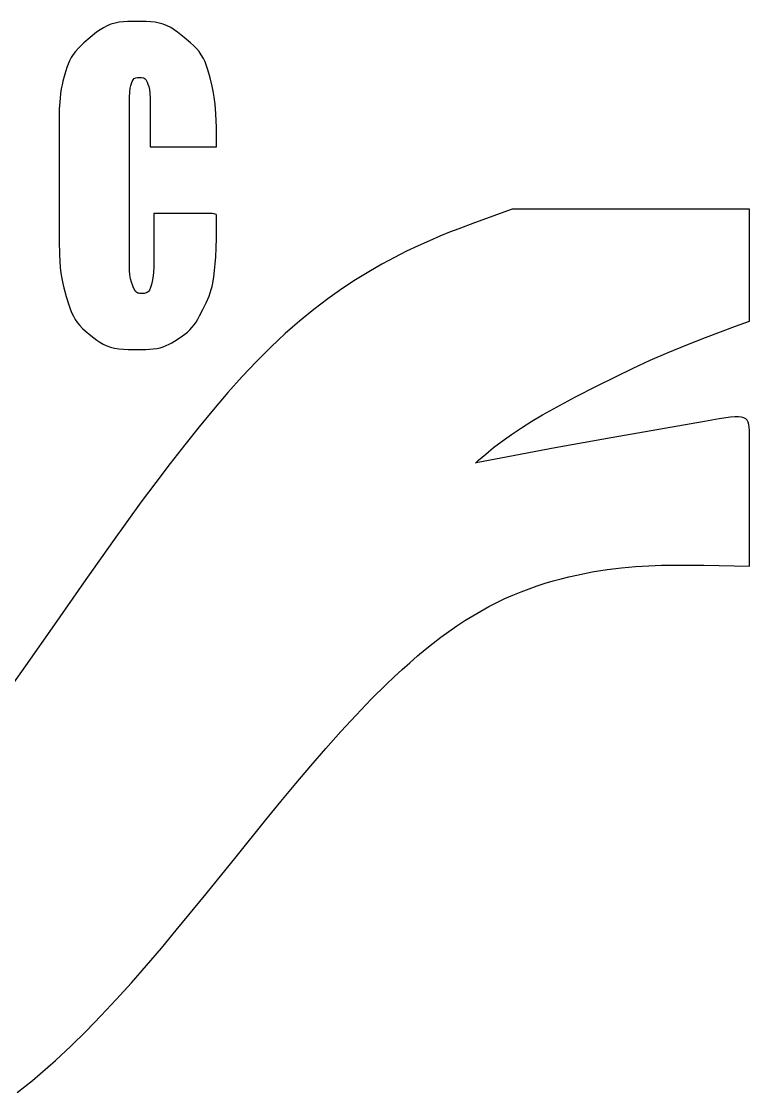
# Model space of a CAD drawing. Header units: metres. Extents: x -434 to 434, y -173 to 173.
# Drawn here: x 230.2 to 433.8, y -146.7 to 152.7 of the extents above; entities that cross this region are included whole.
import ezdxf

# ---------------------------------------------------------------- set-up
doc = ezdxf.new("R2010")
doc.units = ezdxf.units.M

msp = doc.modelspace()

# ---------------------------------------------------------------- linework, layer by layer
for p, q in [((262.569, 152.744), (260.011, 152.713)), ((265.122, 152.713), (262.569, 152.744)), ((252.19, 150.387), (251.251, 149.71)), ((253.166, 150.993), (252.19, 150.387)), ((254.188, 151.509), (253.166, 150.993)), ((255.258, 151.931), (254.188, 151.509)), ((256.378, 152.259), (255.258, 151.931)), ((257.546, 152.494), (256.378, 152.259)), ((258.76, 152.638), (257.546, 152.494)), ((260.011, 152.713), (258.76, 152.638)), ((266.367, 152.639), (265.122, 152.713)), ((267.577, 152.496), (266.367, 152.639)), ((268.742, 152.263), (267.577, 152.496)), ((269.86, 151.937), (268.742, 152.263)), ((270.932, 151.518), (269.86, 151.937)), ((271.957, 151.006), (270.932, 151.518)), ((272.937, 150.404), (271.957, 151.006)), ((273.883, 149.733), (272.937, 150.404)), ((275.715, 148.274), (273.883, 149.733)), ((249.434, 148.241), (247.66, 146.731)), ((251.251, 149.71), (249.434, 148.241)), ((277.507, 146.768), (275.715, 148.274)), ((278.355, 145.984), (277.507, 146.768)), ((245.336, 144.355), (244.709, 143.515)), ((246.041, 145.17), (245.336, 144.355)), ((246.821, 145.96), (246.041, 145.17)), ((247.66, 146.731), (246.821, 145.96)), ((279.146, 145.164), (278.355, 145.984)), ((279.865, 144.298), (279.146, 145.164)), ((280.507, 143.383), (279.865, 144.298)), ((243.293, 140.84), (242.955, 139.904)), ((243.689, 141.756), (243.293, 140.84)), ((244.16, 142.648), (243.689, 141.756)), ((244.709, 143.515), (244.16, 142.648)), ((281.073, 142.419), (280.507, 143.383)), ((281.563, 141.406), (281.073, 142.419)), ((281.981, 140.347), (281.563, 141.406)), ((242.378, 138), (241.837, 136.049)), ((242.955, 139.904), (242.378, 138)), ((282.341, 139.251), (281.981, 140.347)), ((282.967, 136.999), (282.341, 139.251)), ((241.589, 135.002), (241.366, 133.868)), ((241.837, 136.049), (241.589, 135.002)), ((260.612, 134.057), (260.778, 134.814)), ((260.778, 134.814), (260.969, 135.398)), ((260.969, 135.398), (261.171, 135.943)), ((261.171, 135.943), (261.42, 136.417)), ((261.42, 136.417), (261.755, 136.765)), ((261.755, 136.765), (262.183, 136.973)), ((262.183, 136.973), (262.696, 137.054)), ((262.696, 137.054), (263.256, 137.066)), ((263.256, 137.066), (263.816, 137.053)), ((263.816, 137.053), (264.332, 136.961)), ((264.332, 136.961), (264.56, 136.861)), ((264.56, 136.861), (264.766, 136.723)), ((264.766, 136.723), (264.95, 136.545)), ((264.95, 136.545), (265.111, 136.327)), ((265.111, 136.327), (265.374, 135.785)), ((265.374, 135.785), (265.592, 135.165)), ((265.592, 135.165), (265.799, 134.507)), ((283.561, 134.625), (282.967, 136.999)), ((241.177, 132.623), (241.022, 131.263)), ((241.366, 133.868), (241.177, 132.623)), ((260.417, 131.566), (260.49, 132.984)), ((260.49, 132.984), (260.612, 134.057)), ((265.799, 134.507), (265.979, 133.706)), ((265.979, 133.706), (266.111, 132.643)), ((266.111, 132.643), (266.19, 131.293)), ((283.846, 133.238), (283.561, 134.625)), ((284.117, 131.612), (283.846, 133.238)), ((241.022, 131.263), (240.815, 128.197)), ((260.385, 128.571), (260.417, 131.566)), ((266.19, 131.293), (266.225, 128.519)), ((284.366, 129.614), (284.117, 131.612)), ((284.573, 126.899), (284.366, 129.614)), ((240.815, 128.197), (240.734, 124.864)), ((260.385, 85.6372), (260.385, 128.571)), ((266.225, 128.519), (266.225, 117.719)), ((284.715, 123.066), (284.573, 126.899)), ((240.734, 124.864), (240.723, 122.241)), ((284.767, 117.719), (284.715, 123.066)), ((240.723, 122.241), (240.723, 94.3989)), ((266.225, 117.719), (284.767, 117.719)), ((281.847, 99.0393), (267.247, 99.0393)), ((267.247, 99.0393), (267.247, 87.735)), ((283.535, 99.0209), (281.847, 99.0393)), ((284.054, 98.9771), (283.535, 99.0209)), ((284.402, 98.892), (284.054, 98.9771)), ((284.612, 98.7515), (284.402, 98.892)), ((367.409, 100.301), (356.886, 96.4356)), ((433.766, 100.301), (367.409, 100.301)), ((433.766, 68.9845), (433.766, 100.301)), ((284.719, 98.542), (284.612, 98.7515)), ((284.709, 92.2623), (284.762, 97.8606)), ((284.758, 98.2497), (284.719, 98.542)), ((284.762, 97.8606), (284.758, 98.2497)), ((356.886, 96.4356), (352.466, 94.7899)), ((240.723, 94.3989), (240.737, 91.384)), ((349.924, 93.8027), (347.18, 92.6908)), ((352.466, 94.7899), (349.924, 93.8027)), ((240.737, 91.384), (240.835, 87.5367)), ((284.635, 89.3894), (284.709, 92.2623)), ((341.147, 90.0476), (337.889, 88.4935)), ((344.25, 91.4429), (341.147, 90.0476)), ((347.18, 92.6908), (344.25, 91.4429)), ((240.835, 87.5367), (240.94, 85.6871)), ((267.247, 87.735), (267.208, 84.1621)), ((284.375, 84.9328), (284.523, 86.9586)), ((284.523, 86.9586), (284.635, 89.3894)), ((337.889, 88.4935), (334.488, 86.7692)), ((240.94, 85.6871), (241.087, 83.9605)), ((241.087, 83.9605), (241.277, 82.357)), ((260.391, 84.5352), (260.385, 85.6372)), ((260.433, 83.1373), (260.391, 84.5352)), ((267.208, 84.1621), (267.119, 82.422)), ((284.208, 83.128), (284.375, 84.9328)), ((330.961, 84.8635), (327.323, 82.7649)), ((334.488, 86.7692), (330.961, 84.8635)), ((241.277, 82.357), (241.508, 80.8765)), ((241.508, 80.8765), (241.78, 79.5138)), ((260.543, 81.8544), (260.433, 83.1373)), ((260.725, 80.7689), (260.543, 81.8544)), ((266.972, 81.0488), (266.771, 80.0119)), ((267.119, 82.422), (266.972, 81.0488)), ((283.743, 79.5773), (284.022, 81.3582)), ((284.022, 81.3582), (284.208, 83.128)), ((327.323, 82.7649), (323.587, 80.462)), ((241.78, 79.5138), (242.083, 78.2433)), ((242.083, 78.2433), (242.743, 75.8562)), ((260.975, 79.8643), (260.725, 80.7689)), ((261.261, 79.0585), (260.975, 79.8643)), ((261.558, 78.2855), (261.261, 79.0585)), ((261.891, 77.6111), (261.558, 78.2855)), ((266.297, 78.3529), (265.999, 77.6501)), ((266.541, 79.1585), (266.297, 78.3529)), ((266.771, 80.0119), (266.541, 79.1585)), ((283.292, 77.7761), (283.541, 78.6795)), ((283.541, 78.6795), (283.743, 79.5773)), ((319.77, 77.9435), (315.887, 75.198)), ((323.587, 80.462), (319.77, 77.9435)), ((242.743, 75.8562), (243.436, 73.5319)), ((262.08, 77.3398), (261.891, 77.6111)), ((262.286, 77.1177), (262.08, 77.3398)), ((262.51, 76.9451), (262.286, 77.1177)), ((262.75, 76.8217), (262.51, 76.9451)), ((263.008, 76.7457), (262.75, 76.8217)), ((263.282, 76.7066), (263.008, 76.7457)), ((263.872, 76.6901), (263.282, 76.7066)), ((264.5, 76.7073), (263.872, 76.6901)), ((264.808, 76.748), (264.5, 76.7073)), ((265.099, 76.8272), (264.808, 76.748)), ((265.364, 76.9558), (265.099, 76.8272)), ((265.603, 77.1358), (265.364, 76.9558)), ((265.814, 77.3672), (265.603, 77.1358)), ((265.999, 77.6501), (265.814, 77.3672)), ((281.848, 74.1087), (282.656, 75.9526)), ((282.656, 75.9526), (283.292, 77.7761)), ((315.887, 75.198), (313.925, 73.7366)), ((243.436, 73.5319), (243.819, 72.4105)), ((243.819, 72.4105), (244.247, 71.3382)), ((280.019, 70.4158), (280.947, 72.2536)), ((280.947, 72.2536), (281.848, 74.1087)), ((311.952, 72.2143), (309.97, 70.6294)), ((313.925, 73.7366), (311.952, 72.2143)), ((244.247, 71.3382), (244.732, 70.3285)), ((244.732, 70.3285), (245.276, 69.3841)), ((245.276, 69.3841), (245.88, 68.505)), ((279.02, 68.6919), (279.533, 69.5325)), ((279.533, 69.5325), (280.019, 70.4158)), ((307.98, 68.9808), (305.985, 67.2668)), ((309.97, 70.6294), (307.98, 68.9808)), ((429.788, 67.5035), (433.766, 68.9845)), ((245.88, 68.505), (246.543, 67.6912)), ((246.543, 67.6912), (247.262, 66.94)), ((247.262, 66.94), (248.027, 66.2379)), ((248.027, 66.2379), (249.629, 64.9151)), ((275.943, 65.3295), (276.628, 65.89)), ((276.628, 65.89), (277.278, 66.505)), ((277.278, 66.505), (277.894, 67.177)), ((277.894, 67.177), (278.475, 67.9059)), ((278.475, 67.9059), (279.02, 68.6919)), ((305.985, 67.2668), (303.987, 65.4862)), ((421.472, 64.3666), (429.788, 67.5035)), ((249.629, 64.9151), (251.275, 63.6414)), ((251.275, 63.6414), (252.143, 63.0553)), ((252.143, 63.0553), (253.066, 62.5302)), ((271.505, 62.4965), (272.278, 62.9223)), ((272.278, 62.9223), (273.768, 63.8478)), ((273.768, 63.8478), (275.233, 64.8118)), ((275.233, 64.8118), (275.943, 65.3295)), ((301.986, 63.6381), (299.984, 61.724)), ((303.987, 65.4862), (301.986, 63.6381)), ((416.267, 62.3319), (421.472, 64.3666)), ((253.066, 62.5302), (254.057, 62.083)), ((254.057, 62.083), (255.12, 61.7171)), ((255.12, 61.7171), (256.255, 61.4325)), ((256.255, 61.4325), (257.462, 61.2292)), ((257.462, 61.2292), (258.735, 61.1039)), ((258.735, 61.1039), (260.043, 61.0395)), ((260.043, 61.0395), (262.618, 61.0124)), ((262.618, 61.0124), (264.952, 61.0321)), ((264.952, 61.0321), (266.027, 61.0789)), ((266.027, 61.0789), (267.049, 61.1699)), ((267.049, 61.1699), (268.027, 61.3176)), ((268.027, 61.3176), (268.962, 61.5244)), ((268.962, 61.5244), (269.852, 61.7902)), ((269.852, 61.7902), (270.7, 62.115)), ((270.7, 62.115), (271.505, 62.4965)), ((299.984, 61.724), (297.981, 59.746)), ((406.019, 58.0233), (410.998, 60.1822)), ((410.998, 60.1822), (416.267, 62.3319)), ((295.976, 57.7063), (291.961, 53.4503)), ((297.981, 59.746), (295.976, 57.7063)), ((401.191, 55.7969), (406.019, 58.0233)), ((396.251, 53.4038), (401.191, 55.7969)), ((291.961, 53.4503), (287.942, 48.9729)), ((390.939, 50.745), (396.251, 53.4038)), ((287.942, 48.9729), (283.917, 44.2912)), ((385.093, 47.7497), (390.939, 50.745)), ((378.957, 44.4614), (382.039, 46.1377)), ((382.039, 46.1377), (385.093, 47.7497)), ((283.917, 44.2912), (279.888, 39.4222)), ((372.876, 40.9522), (375.888, 42.7299)), ((375.888, 42.7299), (378.957, 44.4614)), ((428.437, 42.0665), (425.309, 41.6178)), ((429.659, 42.1739), (428.437, 42.0665)), ((430.678, 42.1938), (429.659, 42.1739)), ((431.513, 42.1189), (430.678, 42.1938)), ((432.181, 41.9422), (431.513, 42.1189)), ((432.701, 41.6563), (432.181, 41.9422)), ((279.888, 39.4222), (275.854, 34.3829)), ((367.195, 37.294), (369.964, 39.1372)), ((369.964, 39.1372), (372.876, 40.9522)), ((421.146, 40.9053), (395.119, 36.3258)), ((425.309, 41.6178), (421.146, 40.9053)), ((432.912, 41.4702), (432.701, 41.6563)), ((433.092, 41.2541), (432.912, 41.4702)), ((433.372, 40.7285), (433.092, 41.2541)), ((433.56, 40.0721), (433.372, 40.7285)), ((433.674, 39.2779), (433.56, 40.0721)), ((433.732, 38.3387), (433.674, 39.2779)), ((364.606, 35.4356), (367.195, 37.294)), ((395.119, 36.3258), (379.413, 33.4956)), ((433.757, 35.9962), (433.732, 38.3387)), ((433.757, 0.44806), (433.757, 35.9962)), ((275.854, 34.3829), (271.817, 29.1904)), ((360.015, 31.7912), (362.211, 33.5904)), ((362.211, 33.5904), (364.606, 35.4356)), ((379.413, 33.4956), (364.26, 30.6768)), ((357.157, 29.2808), (358.027, 30.0705)), ((364.26, 30.6768), (357.382, 29.3286)), ((358.027, 30.0705), (360.015, 31.7912)), ((271.817, 29.1904), (267.777, 23.8617)), ((357.382, 29.3286), (357.157, 29.2808)), ((267.777, 23.8617), (263.733, 18.4138)), ((263.733, 18.4138), (259.688, 12.8637)), ((259.688, 12.8637), (255.64, 7.22849)), ((255.64, 7.22849), (247.539, -4.2292)), ((397.997, -0.01668), (401.9, 0.34052)), ((401.9, 0.34052), (405.63, 0.57796)), ((405.63, 0.57796), (409.167, 0.71658)), ((409.167, 0.71658), (412.488, 0.77733)), ((412.488, 0.77733), (415.573, 0.78119)), ((415.573, 0.78119), (420.948, 0.70196)), ((420.948, 0.70196), (433.757, 0.44806)), ((381.081, -3.06224), (383.281, -2.51257)), ((383.281, -2.51257), (385.463, -2.01643)), ((385.463, -2.01643), (387.622, -1.57118)), ((387.622, -1.57118), (389.757, -1.17419)), ((389.757, -1.17419), (393.942, -0.5146)), ((393.942, -0.5146), (397.997, -0.01668)), ((247.539, -4.2292), (239.436, -15.8232)), ((369.881, -6.70493), (372.139, -5.8484)), ((372.139, -5.8484), (374.39, -5.0585)), ((374.39, -5.0585), (376.632, -4.33258)), ((376.632, -4.33258), (378.864, -3.66803)), ((378.864, -3.66803), (381.081, -3.06224)), ((363.1, -9.70032), (365.36, -8.62825)), ((365.36, -8.62825), (367.621, -7.63066)), ((367.621, -7.63066), (369.881, -6.70493)), ((358.598, -12.0783), (360.846, -10.8495)), ((360.846, -10.8495), (363.1, -9.70032)), ((351.913, -16.2459), (354.132, -14.7787)), ((354.132, -14.7787), (356.36, -13.3886)), ((356.36, -13.3886), (358.598, -12.0783)), ((239.436, -15.8232), (231.331, -27.4127)), ((347.501, -19.4017), (349.703, -17.7878)), ((349.703, -17.7878), (351.913, -16.2459)), ((345.308, -21.085), (347.501, -19.4017)), ((340.946, -24.6498), (343.123, -22.8353)), ((343.123, -22.8353), (345.308, -21.085)), ((336.613, -28.4616), (338.776, -26.5261)), ((338.776, -26.5261), (340.946, -24.6498)), ((231.331, -27.4127), (223.221, -38.8401)), ((334.457, -30.4536), (336.613, -28.4616)), ((328.028, -36.7437), (332.308, -32.4997)), ((332.308, -32.4997), (334.457, -30.4536)), ((323.769, -41.1728), (328.028, -36.7437)), ((319.531, -45.7667), (323.769, -41.1728)), ((315.31, -50.5046), (319.531, -45.7667)), ((311.104, -55.366), (315.31, -50.5046)), ((306.911, -60.3302), (311.104, -55.366)), ((302.727, -65.3768), (306.911, -60.3302)), ((298.55, -70.4852), (302.727, -65.3768)), ((290.21, -80.8048), (298.55, -70.4852)), ((281.871, -91.1279), (290.21, -80.8048)), ((273.521, -101.308), (281.871, -91.1279)), ((269.337, -106.299), (273.521, -101.308)), ((265.146, -111.2), (269.337, -106.299)), ((260.946, -115.994), (265.146, -111.2)), ((256.736, -120.662), (260.946, -115.994)), ((252.514, -125.187), (256.736, -120.662)), ((248.278, -129.551), (252.514, -125.187)), ((244.027, -133.735), (248.278, -129.551)), ((239.76, -137.722), (244.027, -133.735)), ((237.62, -139.635), (239.76, -137.722)), ((235.476, -141.493), (237.62, -139.635)), ((231.172, -145.031), (233.326, -143.292)), ((233.326, -143.292), (235.476, -141.493)), ((229.012, -146.708), (231.172, -145.031))]:
    msp.add_line(p, q)

doc.saveas('drawing.dxf')
